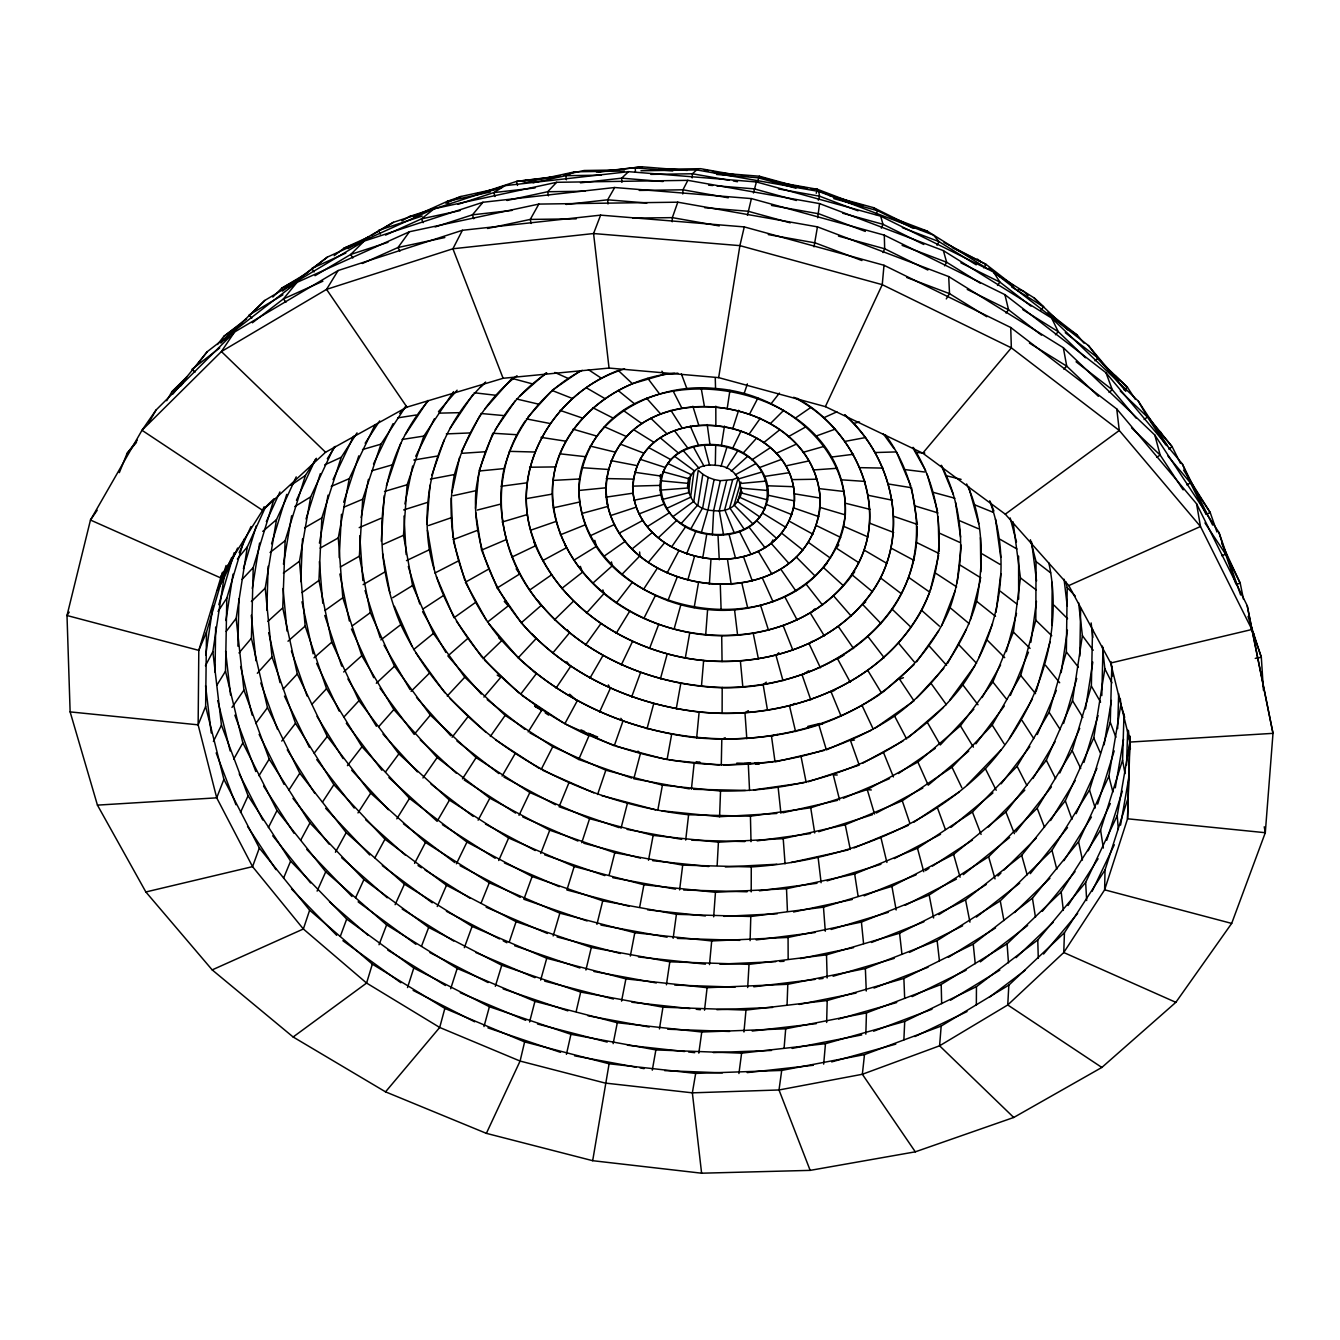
<?xml version="1.0" encoding="UTF-8"?>
<svg xmlns="http://www.w3.org/2000/svg" width="1340" height="1340" viewBox="0 0 1340 1340"><rect width="100%" height="100%" fill="white"/><g stroke="black" fill="none" stroke-linecap="round" stroke-linejoin="round"><path stroke-width="1.5" d="M751.204 891.904L751.271 866.947C837.5 861.335 923.294 830.264 985.369 768.658C1035.904 714.103 1064.613 636.969 1048.851 562.9M928.938 594.005C896.075 674.857 805.424 714.94 722.109 713.382L722.193 687.437C652.463 685.293 581.744 655.98 537.843 600.588M406.104 405.886L380.979 444.16L362.704 499.217L359.371 556.201L370.342 612.631L394.513 666.231L430.341 715.108L476.102 757.636L529.853 792.51L589.567 818.69L653.133 835.423L718.424 842.173L783.213 838.639L845.255 824.77L902.272 800.784L952.003 767.234L992.186 725.024L1020.728 675.427L1035.82 620.219L1036.054 561.577L1030.41 539.785M606.149 497.14C601.241 370.007 812.04 383.106 820.214 498.061C817.986 619.331 620.068 606.082 606.149 497.14L633.033 493.17C630.051 390.593 807.35 411.882 793.615 507.877C773.465 588.042 637.74 568.713 632.698 489.083M976.341 1005.05L976.458 986.659L1037.763 939.96L1085.651 882.424L1117.225 815.658L1129.922 741.958L1129.285 735.827M1051.833 625.462L1052.218 582.331M1130.156 736.196L1127.543 818.79L1104.629 889.827L1063.759 952.522L1007.747 1004.967L939.591 1045.803L862.357 1074.278L779.009 1089.973L692.361 1092.837L605.178 1083.072L520.087 1061.062L439.704 1027.462L366.591 983.058L303.359 928.989L252.556 866.645L216.712 797.836L198.136 724.84L198.806 650.369L222.44 572.247M1129.804 737L1127.543 818.79L1265.295 832.71L1273 733.349L1247.205 605.63L1196.57 503.79L1116.756 408.968L1010.728 327.496L883.998 265.27L744.269 226.912L600.621 215.137L462.401 230.296L338.116 270.529L234.534 332.052L156.093 409.973L141.99 430.274L90.467 520.037L67 615.512L70.132 711.892L97.435 805.122L145.859 891.971L212.189 969.892L293.142 1036.993L385.535 1091.849L486.37 1133.355L592.682 1160.691L701.607 1173.203L810.164 1170.373L915.304 1151.831L1013.727 1117.476L1101.849 1067.444L1175.85 1002.337L1231.678 923.411L1265.295 832.71L1264.24 826.763M1127.744 799.076L1105.014 870.012L1064.446 932.69L1008.836 985.135L941.183 1026.055L864.484 1054.613L781.706 1070.425L695.678 1073.407L609.097 1063.776L524.627 1041.9L444.846 1008.417L372.336 964.147L309.641 910.195L259.34 848.002L223.897 779.344L205.64 706.481L206.494 632.162L226.091 565.497M215.02 672.178L215.673 627.053M357.026 432.887L341.264 457.275L321.834 517.91L318.937 580.455L331.767 642.195L358.986 700.686L398.868 753.884L449.453 800.114L508.631 838.003L574.19 866.494L643.904 884.769L715.46 892.289L786.513 888.722L854.669 873.965L917.481 848.237L972.438 812.04L1017.094 766.279L1049.103 712.294L1066.355 651.927L1067.209 587.54L1065.702 581.577M1124.009 714.12L1122.568 760.132L1100.575 830.03L1061.179 891.921L1007.094 943.846L941.199 984.465L866.444 1012.923L785.692 1028.802L701.758 1032.018L617.305 1022.738L534.928 1001.349L457.191 968.451L386.623 924.901L325.737 871.787L277.012 810.516L242.858 742.913L225.505 671.223L226.812 598.126L244.483 538.714M660.352 478.665L660.436 474.544M1079.805 656.165L1080.643 608.092M715.309 465.349C679.447 460.692 679.749 510.021 713.651 510.607C749.529 515.331 749.311 465.901 715.309 465.349L715.694 444.679C642.48 439.369 644.222 529.501 712.394 534.794C785.676 540.372 784.285 449.888 715.694 444.679M1105.014 870.012L1104.629 889.827L1231.678 923.411M721.272 765.224L721.808 739.328L725.208 737.704M316.374 458.297L305.42 475.482L285.118 540.74L282.74 607.891L297.312 673.97L327.278 736.447L370.711 793.18L425.484 842.424L489.301 882.775L559.869 913.16L634.808 932.74L711.691 940.948L788.071 937.43L861.419 922.054L929.156 895.003L988.619 856.746L1037.16 808.171L1072.184 750.651L1091.363 686.063L1092.552 629.13M237.917 646.182L238.939 598.863M1101.815 695.577L1102.987 647.471M1111.798 666.131L1110.274 722.277L1089.487 790.064L1051.967 850.23L1000.26 900.865L937.129 940.596L865.372 968.552L787.803 984.297L707.101 987.697L625.897 978.887L546.737 958.268L472.099 926.409L404.429 884.166L346.206 832.626L299.791 773.197L267.498 707.671L251.417 638.242L253.227 567.557L274.097 498.715L263.109 509.468M826.646 1022.453L827.199 1000.528L903.88 978.434L973.242 944.114L1032.437 898.169L1078.549 841.704L1108.85 776.346L1120.893 704.405L1120.24 698.274M865.841 1034.145L866.444 1012.923M750.099 940.663L750.802 916.493L823.48 907.163L891.921 886.36L953.594 854.401L1005.904 811.973L1046.322 760.216L1072.503 700.703L1082.385 635.629L1078.583 602.682M1117.644 728.659L1118.666 693.634M266.811 610.152L268.151 566.217M672.211 221.77L672.345 217.633L677.789 202.189L817.45 226.862L948.703 276.576L1063.34 347.713L1154.812 435.048L1218.998 532.533L1240.622 594.994M1126.538 765.106L1127.677 730.149M1064.446 932.69L1063.759 952.522L1175.85 1002.337M787.066 1004.816L787.803 984.297M661.893 810.801L719.58 816.713L720.535 791.035C811.437 792.342 906.376 758.892 962.807 684.841C999.908 631.961 1012.32 562.113 989.724 500.909M300.763 581.61L302.505 538.965M903.88 1039.857L904.718 1021.432L976.458 986.659M682.764 193.965L682.965 189.794L687.839 180.347L819.544 203.596L943.377 250.63L1051.649 318.099L1138.313 401.163L1167.726 445.935M339.204 557.607L341.466 514.242M712.394 534.794L713.651 510.607L720.351 480.675L732.695 479.603L738.273 477.476L729.714 507.793L744.236 529.3M717.151 865.439L718.424 842.173M1008.836 985.135L1007.747 1004.967L1101.849 1067.444M747.687 987.53L749.043 964.365L826.512 954.85L899.575 933.226L965.554 899.844L1021.7 855.322L1065.3 800.784L1093.775 737.871L1104.863 668.811L1102.368 646.064M692.16 177.902L692.412 173.764L696.666 169.912L818.757 191.436L933.561 235.12L938.988 241.602L976.224 264.834M709.363 584.307L710.954 559.383M381.28 541.176L384.245 495.582M819.544 203.596L817.702 217.8M720.535 791.035L662.412 785.139L605.831 770.198L552.767 746.698L505.147 715.393L464.779 677.219L433.423 633.452L412.553 585.547L403.491 535.313L407.125 484.745L423.875 436.069L453.59 391.665M713.667 916.828L715.46 892.289M793.732 397.243C851.721 426.472 889.626 501.194 858.739 562.649C830.08 617.154 764.487 640.587 705.694 634.942L707.604 609.516C641.76 604.357 572.565 550.17 579.483 478.983C588.109 415.97 656.985 382.135 715.56 388.516C784.084 392.938 856.964 452.317 843.714 526.335C830.448 585.915 764.252 615.831 707.604 609.516M426.907 524.124L429.972 485.231M941.183 1026.055L939.591 1045.803L1013.727 1117.476M784.101 1048.081L785.692 1028.802M822.794 723.768L818.874 724.873C708.625 760.098 579.215 727.486 501.847 640.57C463.355 594.994 442.602 533.923 454.444 474.528C464.946 436.304 485.013 399.957 517.022 375.719M917.197 526.436C918.821 636.399 799.494 698.492 701.457 686.264L703.634 660.536C631.894 653.25 561.694 610.454 533.906 542.013M823.681 1064.128L825.474 1043.676L904.718 1021.432M883.998 265.27L882.256 284.666L825.373 406.623L718.659 377.629L609.047 368.065L503.103 378.282L406.941 407.125L325.57 452.25L262.606 510.339L220.128 577.657L90.467 520.037L97.184 510.272M703.634 660.536C771.405 667.102 846.997 640.453 880.514 577.909C908.151 523.538 889.643 454.779 845.088 415.35M475.516 508.48L478.799 473.12M709.496 964.599L711.691 940.948M743.951 1031.984L745.978 1010.092L827.199 1000.528M879.928 694.304C826.412 730.484 760.417 743.214 696.666 737.837L699.128 712.043C636.936 704.79 576.167 678.961 531.93 634.004M722.109 713.382C646.617 711.155 571.577 679.95 521.26 622.798L541.193 605.462C509.954 567.691 493.639 517.24 504.075 468.598C515.347 427.024 543.655 389.923 582.247 370.326M691.406 789.243L694.103 763.582L700.25 762.393L696.231 761.673M699.128 712.043C783.917 720.351 878.521 687.923 921.652 610.37C948 559.199 943.779 495.733 913.26 447.393M844.82 414.68C893.646 458.046 910.731 536.101 872.39 591.627C831.068 650.034 753.264 670.034 685.309 658.007C616.819 645.26 550.807 599.248 530.69 530.205C511.629 463.523 555.664 394.161 618.276 370.477L632.463 383.726L663.953 374.48L677.889 373.156M864.484 1054.613L862.357 1074.278L915.304 1151.831M957.062 582.917L961.283 545.162M688.542 477.81L687.386 488.028L660.134 490.139M685.695 840.08L688.609 814.754L750.433 816.194L810.717 807.785L867.248 789.595L917.867 762.041L960.412 725.811L992.856 681.993L1013.375 632.061L1020.444 577.909L1013.074 521.846M704.522 1010.193L707.101 987.697M854.686 571.694C798.74 651.86 675.494 653.066 603.955 593.62C567.339 563.453 544.191 514.476 555.447 466.923C565.715 428.398 596.35 398.868 632.463 383.726M580.203 731.087C678.476 778.674 802.426 777.669 894.584 716.062C933.511 687.587 963.36 647.94 976.592 601.275C983.727 562.298 984.012 520.356 966.643 483.941M690.569 474.678L688.425 492.752L662.278 499.502M578.796 490.474C589.851 336.005 851.386 368.902 845.322 514.895C824.318 659.23 583.034 628.008 578.796 490.474L605.613 487.827C615.278 364.145 824.284 390.442 820.181 507.441C805.089 618.092 626.551 602.799 607.12 502.399M679.598 889.911L682.697 865.138L751.271 866.947M996.039 612.263L1000.846 573.62M693.902 471.613L690.603 497.257L666.65 508.43M738.926 1073.524L741.606 1053.156L825.474 1043.676M673.149 938.301L676.415 914.316L750.802 916.493M1030.896 642.262L1036.473 601.392M781.706 1070.425L779.009 1089.973L810.164 1170.373M632.681 486.135C640.57 393.407 796.982 413.089 794.486 500.909C782.929 589.885 633.988 570.823 632.681 486.135L659.933 485.398C665.41 424.278 769.964 436.572 768.306 495.281C761.154 554.777 660.017 542.733 659.933 485.398M698.81 1053.123L701.758 1032.018M817.45 226.862L814.017 246.862M1061.179 672.646L1067.427 630.169M205.707 654.958L213.027 605.714M666.416 984.8L669.816 961.819L749.043 964.365M741.606 1053.156L655.88 1049.924L570.941 1034.296L489.401 1006.742L413.792 968.016L346.692 919.056L290.613 861.118L248.084 795.809L221.452 725.158L212.859 651.659L223.914 578.26L237.599 548.043M727.319 407.728L729.932 390.426M225.907 620.537L233.026 574.14M745.978 1010.092L662.948 1007.194L580.689 992.069L501.763 965.252L428.683 927.431L363.927 879.576L309.959 822.944L269.206 759.11L243.93 690.117L236.141 618.393L247.347 546.837L265.454 507.156M721.423 445.45L724.471 426.103M1085.484 708.91L1092.803 662.077M252.305 588.428L259.591 543.018M592.682 1160.691L609.097 1063.776M673.065 516.537L693.819 501.361L698.24 470.306L702.813 474.26L697.922 504.879L681.222 523.488M718.659 377.629L739.898 245.639L744.269 226.912M659.431 1028.919L662.948 1007.194M669.816 961.819L591.325 947.43L516.084 921.686L446.488 885.288L384.965 839.208L333.878 784.687L295.52 723.282L272.02 656.969L265.22 588.159L276.492 519.635L296.224 476.889M1104.11 744.856L1111.396 700.452M747.435 215.338L751.405 198.588L884.3 235.137L1004.916 294.649L1105.986 372.755L1182.316 463.908L1212.633 525.062M283.444 564.173L291.634 515.749M753.465 192.977L756.413 181.955L880.682 216.175L993.56 272.02L1088.381 345.502L1119.017 382.135M702.679 558.244L706.8 534.024M695.678 1073.407L692.361 1092.837L701.607 1173.203M1115.282 787.819L1123.556 739.178M676.415 914.316L602.732 900.832L532.131 876.527L466.956 842.073L409.487 798.406L361.984 746.765L326.541 688.693L305.168 626.082L299.473 561.259L310.679 496.855L334.096 446.974M757.435 181.838L759.395 176.227L803.464 188.354M694.137 607.656L698.458 582.816M1120.558 825.139L1128.799 777.786M685.309 658.007L689.748 632.748M652.295 1070.158L655.88 1049.924M319.423 543.135L328.032 495.163M702.813 474.26L708.173 477.375L702.73 507.659L690.77 528.982M676.248 708.843L680.804 683.383M667.035 759.763L671.658 734.32M682.697 865.138L614.775 852.743L549.752 830.197L489.837 798.171L437.175 757.569L393.843 709.58L361.8 655.696L342.805 597.757L338.283 537.909L349.254 478.648L375.166 424.579M657.773 810.382L662.412 785.139M648.51 860.247L653.133 835.423M639.716 906.946L643.904 884.769M361.13 517.575L368.433 479.335M630.319 956.073L634.808 932.74M621.559 1001.131L625.897 978.887M688.609 814.754C570.153 801.655 452.719 735.191 400.811 624.641C369.421 552.063 375.552 461.731 428.381 400.76M613.15 1043.642L617.305 1022.738M708.173 477.375L714.103 479.553L708.056 509.602L701.306 532.801M404.898 503.941L412.636 466.019M631.844 778.088L578.729 759.479L588.997 735.76C512.165 700.954 445.852 634.658 429.369 549.735C419.822 488.731 440.408 424.478 485.616 382.034M872.39 591.627L851.805 574.592C893.328 513.672 857.114 430.994 796.798 398.164M452.066 492.048L459.603 457.459M566.435 1054.329L570.941 1034.296M696.666 737.837C630.654 730.283 567.055 703.232 518.178 657.823L536.101 638.627C497.04 599.952 471.797 546.385 475.901 490.691C481.881 443.925 507.156 399.186 546.921 373.207M722.193 687.437C786.63 687.973 853.764 662.948 892.222 609.264C928.503 556.954 922.473 485.114 885.438 434.88M701.457 686.264C634.322 678.894 569.115 645.846 529.551 590.136C495.113 540.556 490.34 471.211 525.447 420.676M576.15 1011.566L580.689 992.069M524.627 1041.9L520.087 1061.062L486.37 1133.355M930.328 590.304L938.603 555.48M511.763 557.139L535.816 545.631C505.197 473.556 552.164 390.911 624.607 368.919M585.915 970.026L591.325 947.43M596.937 924.349L602.732 900.832M726.632 480.692L719.295 510.624L723.55 534.861M871.452 730.183L826.378 749.898L818.874 724.873C875.975 705.075 926.777 664.506 950.077 607.69C966.123 561.494 964.432 508.681 941.266 465.248M705.694 634.942C636.065 628.326 564.978 580.354 553.319 507.827C543.186 437.242 607.807 378.584 674.523 373.274M609.181 874.936L614.775 852.743M970.327 619.784L980.411 579.885M621.006 828.288L627.355 803.615M529.585 1021.968L534.928 1001.349M732.695 479.603L724.722 509.686L734.32 533.019M1006.323 651.642L1016.524 613.419M646.986 728.826L653.669 703.818M444.846 1008.417L439.704 1027.462L385.535 1091.849M483.991 1026.557L489.401 1006.742M660.419 678.844L667.219 653.97M540.656 980.093L546.737 958.268M674.037 629.231L680.871 604.692M816.244 193.261L817.35 189.275L857.818 204.685M1036.105 691.641L1050.074 641.726M687.705 580.404L694.522 556.418M818.355 200.179L819.494 196.176L818.757 191.436M1063.608 723.483L1076.74 678.492M218.805 604.725L234.182 552.666M553.152 935.94L559.869 913.16M740.869 482.031L734.069 505.046L752.896 523.89M243.394 568.746L256.275 525.816M372.336 964.147L366.591 983.058L293.142 1036.993M1083.943 762.443L1098.08 715.644M741.707 487.944L737.553 501.545L759.881 517.006M271.568 543.789L286.727 494.376M495.331 986.29L501.763 965.252M574.19 866.494L566.904 889.995L629.264 906.326M720.987 466.37L727.067 446.722M741.891 491.529L740.065 497.458L764.922 508.915M1097.678 804.101L1114.21 750.886M306.022 518.965L320.327 473.64M1106.756 840.264L1122.334 791.253M407.528 987.563L413.792 968.016M450.692 988.719L457.191 968.451M732.963 427.996L738.658 410.274M581.761 842.709L589.567 818.69M343.677 502.249L358.785 455.885M309.641 910.195L303.359 928.989L212.189 969.892M509.317 941.869L516.084 921.686M744.119 393.608L747.368 383.91M386.456 485.666L400.76 443.339M597.59 794.503L605.831 770.198M431.832 475.164L444.26 439.805M532.131 876.527L523.89 899.274L587.071 920.949M259.34 848.002L252.556 866.645L145.859 891.971M464.344 947.665L472.099 926.409M631.626 697.001L640.52 672.68M340.31 936.375L346.692 919.056M421.564 946.074L428.683 927.431M649.548 648.476L658.677 624.44M600.621 215.137L593.57 233.545L609.047 368.065M379.019 944.734L386.623 924.901M540.757 853.48L549.752 830.197M941.685 625.562L955.135 590.756M223.897 779.344L216.712 797.836L97.435 805.122M667.906 600.638L677.202 577.121M875.992 214.551L877.533 210.665L873.563 207.667L829.494 195.54M119.327 472.635L127.082 453.389L137.266 440.207M978.853 657.706L992.488 623.854M481.161 902.942L489.301 882.775M205.64 706.481L198.136 724.84L70.132 711.892M568.763 783.146L559.098 806.747L619.063 827.618M686.549 553.923L695.946 531.109M283.578 878.135L290.613 861.118M881.351 228.168L882.96 224.299L880.682 216.175M1010.394 695.41L1028.484 652.161M264.114 506.755L262.606 510.339L141.99 430.274L221.402 351.549L234.534 332.052M206.494 632.162L198.806 650.369L67 615.512L69.228 612.129M1037.311 734.471L1056.372 690.418M437.242 906.527L446.488 885.288M883.01 252.573L884.668 248.771L884.3 235.137M498.715 860.514L508.631 838.003M317.111 891.117L325.737 871.787M1059.823 772.996L1079.738 728.391M218.839 585.948L231.753 557.44M239.123 552.7L250.999 526.553M395.116 904.684L404.429 884.166M599.516 712.076L610.286 688.442L608.36 684.924M240.463 812.492L248.084 795.809M266.342 521.578L279.926 491.947M355.636 897.649L363.927 879.576M1076.137 813.665L1096.924 768.322M296.458 500.256L315.453 459.402M1088.197 850.766L1110.358 803.497M333.04 479.619L353.643 436.17M519.016 815.323L529.853 792.51M1092.117 891.335L1114.327 844.753M621.291 664.925L632.48 641.575M373.508 463.958L393.055 423.675M456.404 863.798L466.956 842.073M732.578 448.465L741.238 430.643M213.395 741.472L221.452 725.158M415.718 456.27L434.361 418.817M643.853 618.427L655.394 595.546M268.368 827.567L277.012 810.516M541.109 769.612L552.767 746.698M772.979 539.853L771.187 543.387L788.925 563.453M461.412 451.58L479.988 415.3M462.401 230.296L452.903 248.771L326.558 289.373L221.402 351.549L325.57 452.25M414.579 863.396L425.484 842.424M749.697 413.809L757.921 398.03M205.422 665.779L212.859 651.659M478.112 820.181L489.837 798.171M667.086 572.984L678.878 550.774M300.629 840.331L309.959 822.944M937.029 245.27L938.988 241.602L902.373 227.683M374.899 857.784L384.965 839.208M217.365 590.304L223.914 578.26M335.435 852.257L346.206 832.626M947.548 663.468L966.358 629.18M677.789 202.189L538.847 204.082L530.255 219.425L531.176 223.462M233.662 759.211L242.858 742.913M982.136 697.52L1000.611 664.925M751.405 198.588L614.692 187.516L607.656 199.811L608.008 203.965M944.583 265.839L946.643 262.255L943.377 250.63M148.79 422.686L156.093 409.973M166.696 400.727L171.838 391.783L186.695 377.026M589.885 678.241L602.883 655.679M502.098 776.094L514.895 754.018M449.453 800.114L437.125 821.319L388.885 777.585M1009.405 738.374L1032.403 699.011M1033.006 778.44L1055.032 741.774M616.166 633.334L629.7 611.241M338.116 270.529L326.558 289.373L406.941 407.125M258.988 775.726L269.206 759.11M946.275 298.921L949.524 293.644L948.703 276.576M1050.577 820.549L1075.166 780.651M216.929 685.125L225.505 671.223M396.808 818.841L409.487 798.406M528.161 731.958L541.879 709.999L534.627 706.08M1063.91 860.682L1091.43 816.998M327.328 458.716L335.234 446.387M462.468 778.875L476.102 757.636M1068.03 905.522L1098.08 858.722M288.887 790.114L299.791 773.197M357.981 812.911L370.711 793.18M365.15 443.222L379.672 420.911M643.468 589.449L657.421 568.026M726.381 468.347L737.871 450.692M322.521 802.057L333.878 784.687M983.744 267.866L986.039 264.365L944.03 242.557M218.035 611.425L226.812 598.126M405.434 434.394L427.929 400.459M556.033 688.14L570.589 666.482L566.77 661.759M449.805 428.767L472.986 394.463M231.971 707.419L243.93 690.117M495.197 429.805L515.331 400.694M671.558 546.988L685.846 526.419M422.954 777.971L437.175 757.569M490.34 736.464L505.147 715.393M997.496 285.453L999.875 282.087L993.56 272.02M749.194 433.976L760.299 418.264M916.644 661.776L938.62 630.771M585.513 645.026L600.772 623.82M538.847 204.082L409.437 231.753L398.047 247.481L362.336 263.494M950.026 699.748L975.386 665.009M385.568 771.857L398.868 753.884M255.689 723.533L267.498 707.671M975.889 743.851L1004.33 705.979M226.209 631.408L236.141 618.393M520.473 694.455L536.302 673.719L533.219 671.206M1006.038 313.058L1008.551 309.774L1004.916 294.649M347.428 765.659L361.984 746.765M172.893 394.044L207.198 351.716L297.028 282.388L409.437 231.753M180.85 385.836L183.345 382.587M198.404 363.09L207.198 351.716M616.35 602.95L632.229 582.431M1001.181 783.816L1029.84 746.665M217.516 344.514L223.797 336.39L246.594 318.769M281.752 741.07L295.52 723.282M452.099 737.251L467.71 717.084M314.163 753.197L327.278 736.447M771.17 403.625L779.411 393.106M1015.687 832.056L1051.414 786.881M1030.293 873.663L1067.528 827.584M838.807 544.911L836.244 548.094L858.739 562.649M237.364 558.998L247.347 546.837M1042.336 911.3L1075.032 871.637M297.028 282.388L283.41 298.921L252.389 322.789M552.599 653.233L569.332 633.016L567.239 629.666M827.467 562.767L823.48 567.591L843.396 585.714M648.342 562.314L664.69 542.65M430.341 715.108L414.211 734.404L379.974 688.224M614.692 187.516L482.953 202.273L472.451 214.819L435.131 226.963M1040.912 310.043L1043.575 306.843L1034.162 297.916L993.576 272.573M1043.575 954.047L1077.628 913.445M825.373 406.623L922.757 453.171L1011.348 347.847L1010.728 327.496M238.989 652.948L251.417 638.242M483.941 697.085L500.775 677.32L497.224 675.159M399.739 413.474L405.116 407.192M127.082 453.389L136.479 442.418M438.481 411.665L457.107 390.191M484.963 408.901L511.93 378.366L531.846 383.726M378.835 726.514L393.843 709.58M586.451 613.134L603.955 593.62L602.883 589.885M527.742 417.377L550.656 391.933M742.896 453.339L756.731 437.979M257.314 673.283L272.02 656.969M916.727 697.906L943.846 668.241M1055.468 334.766L1058.265 331.7L1051.649 318.099M343.995 716.933L358.986 700.686M283.209 689.078L297.312 673.97M447.225 696.03L464.779 677.219M242.088 579.433L253.227 567.557M311.818 704.371L326.541 688.693M973.828 709.229L940.278 744.956L927.598 722.813M687.839 180.347L556.653 182.307L547.675 191.737L506.972 200.481M966.977 785.207L1000.98 749.948M621.794 574.525L639.917 555.882L639.632 551.963M814.687 608.913L810.415 613.251L824.351 635.931M988.367 827.048L1024.832 790.131M220.832 343.074L264.801 300.428L364.195 241.083L482.953 202.273M224.718 340.26L229.173 335.838M238.084 326.993L242.54 322.572M251.434 313.711L264.801 300.428M272.807 297.045L281.685 288.234L306.776 273.243M411.078 691.373L429.102 673.484M770.366 423.608L783.732 410.325M364.195 241.083L350.712 254.449L315.034 275.705M997.982 875.992L1000.93 873.06M1003.895 870.146L1036.373 837.986M1063.776 369.086L1066.741 366.172L1063.34 347.713M554.509 619.8L573.353 601.342M1014.598 912.54L1049.94 878.286M251.384 601.526L265.22 588.159M483.003 658.727L501.847 640.57L498.832 638.007M778.841 652.731L776.011 655.461L783.012 680.703M1016.038 957.681L1053.173 922.356M756.413 181.955L628.527 171.671L621.659 178.17L580.438 182.826M658.325 537.742L676.951 520.171M376.305 683.266L394.513 666.231M171.838 391.783L186.227 378.366M1094.964 360.828L1097.979 358.014L1088.381 345.502M267.916 621.358L282.74 607.891M731.238 471.178L747.603 456.404M480.39 387.159L485.063 382.955M343.677 671.976L361.8 655.696M592.632 583.336L612.28 565.815L611.459 561.929M883.227 691.959L913.947 664.757M519.635 396.221L546.184 372.771M288 641.224L305.168 626.082M313.996 657.823L331.767 642.195M467.358 638.812L447.878 655.947L481.278 694.036M908.168 737.67L943.343 707.353M262.774 531.394L276.492 519.635M968.736 751.07L928.201 785.156L917.867 762.041M1109.068 392.402L1112.284 389.722L1105.986 372.755M812.258 641.291L809.142 643.87L820.432 667.806M950.948 827.417L992.974 792.928M413.574 649.615L433.423 633.452M632.245 548.814L652.53 532.365M1124.193 389.923L1127.443 387.293L1135.416 399.437M865.74 601.878L862.592 604.407L881.033 623.619M763.783 442.585L779.746 429.772M766.296 682.144L763.163 684.656L767.519 710.401M963.293 874.668L1009.623 837.517M556.653 182.307L434.177 208.739L421.514 218.856L385.552 235.103M561.628 588.578L582.498 572.214L580.354 566.368M976.374 917.113L1019.69 883.127M487.492 622.112L508.245 605.864L504.276 601.426M270.043 552.499L285.118 540.74M282.439 291.098L327.429 257.062L434.177 208.739M287.849 287.631L302.689 276.174M305.989 273.628L327.429 257.062M334.179 255.706L343.978 248.151L368.416 237.079M219.727 347.931L191.972 369.304L195.121 372.034M980.327 961.869L1027.629 925.505M380.861 639.917L400.811 624.641M989.372 997.245L1025.284 970.143M283.36 573.085L299.473 561.259M922.757 453.171L1005.285 514.175L1119.285 430.475L1116.756 408.968M223.797 336.39L238.419 325.67M352.219 625.897L370.342 612.631M1144.109 419.504L1147.476 417.075L1138.313 401.163M301.969 592.582L318.937 580.455M325.067 610.437L342.805 597.757M455.633 616.601L475.281 602.598M603.787 556.402L625.428 541.159M875.037 728.173L914.014 700.87L899.542 679.179L903.428 677.705M529.551 590.136L551.377 574.961M580.153 370.946L551.996 390.442L572.331 398.432M795.441 418.047L810.817 407.427M898.453 773.532L935.253 748.373M290.78 485.365L305.42 475.482M913.679 822.308L959.356 791.873M423.239 608.812L443.121 595.764M751.924 459.838L770.249 447.744M808.757 670.754L802.158 675.075L810.801 699.916M748.323 710.652L744.973 712.83L746.816 738.776M925.505 870.615L928.972 868.353M932.456 866.092L972.404 840.08M938.888 914.634L986.257 884.484M647.388 526.553L669.615 512.6M1168.698 449L1172.215 446.79L1180.439 463.372M1156.671 457.292L1160.189 455.097L1154.812 435.048M521.26 622.798L497.19 587.992L519.702 573.989L516.151 568.83M948.402 957.329L995.553 927.967M628.527 171.671L505.08 185.657L493.857 192.575L458.046 204.317M573.671 560.355L596.4 546.351L594.826 540.372M844.351 654.808L837.634 658.945L850.247 682.211M392.687 597.74L412.553 585.547M294.767 506.604L310.679 496.855M950.512 1000.21L999.808 970.126M347.998 248.603L393.441 222.289L505.08 185.657M354.48 245.572L368.651 237.113M372.185 234.986L377.495 231.82M381.046 229.693L393.441 222.289M401.883 220.949L409.002 216.695L432.468 209.007M282.924 294.834L249.039 315.034L251.786 318.116M363.14 584.642L384.379 572.247M304.632 527.826L321.834 517.91M340.377 566.954L359.371 556.201M320.159 548.11L338.283 537.909M488.262 569.349L465.365 582.23L486.487 620.286M788.356 436.689L806.161 426.69M281.685 288.234L299.557 278.368M862.876 763.113L902.993 741.003M735.358 474.762L755.827 463.59M542.733 560.589L566.267 547.842L564.726 543.99M619.499 533.019L642.932 520.356M1186.838 484.879L1190.473 482.919L1182.316 463.908M876.326 813.062L922.825 788.054M894.299 858.572L940.546 834.318M434.864 573.018L457.895 561.192M905.287 905.287L956.442 879.107M909.475 952.405L962.623 925.823M912.188 996.608L966.123 970.194M795.039 703.416L789.545 706.08L795.575 731.54M914.935 1036.557L967.028 1011.566M406.489 560.606L429.369 549.735M1206.469 514.259L1210.204 512.517L1183.572 470.055M590.22 535.799L614.558 524.459M324.665 464.896L341.264 457.275M776.078 453.406L796.077 444.26M413.541 216.645L447.376 201.318L460.994 196.477L501.679 187.667M445.935 203.295L460.994 196.477M345.821 253.076L311.751 268.469L314.096 271.903M823.614 417.829L836.897 411.832M834.904 690.234L831.101 691.943L841.135 716.247M322.873 281.216L283.41 298.921L285.973 302.187M1005.285 514.175L1068.784 585.58L1200.473 526.503L1196.57 503.79M382.888 544.492L403.491 535.313M331.265 486.403L349.254 478.648M359.204 527.625L381.029 518.295M624.457 171.034L574.944 171.805L565.765 175.691L533.102 182.759M497.19 587.992L481.579 550.104L505.867 539.769M843.43 798.255L889.576 778.59M343.693 507.24L362.704 499.217M854.049 847.919L908.436 825.34M864.166 895.857L916.074 874.852M560.355 534.844L585.312 524.811M639.247 513.856L664.205 504.041M871.519 942.472L923.913 921.803M873.998 988.066L928.067 967.229M452.97 539.685L477.241 530.439M1221.728 555.698L1225.631 554.224L1218.998 532.533M343.978 248.151L359.338 242.356M873.63 1031.214L931.987 1009.238M759.244 467.643L781.187 459.503M815.775 436.17L835.088 429.185M530.69 530.205L556.016 521.444M428.599 525.531L450.709 517.91M610.655 515.565L636.332 507.123M479.402 193.596L516.553 181.403L555.078 176.645M522.265 181.654L528.211 179.694M422.234 216.041L378.466 230.396L380.376 234.115M388.014 242.305L350.712 254.449L352.805 258M808.137 781.79L859.225 765.123L850.531 740.668L854.468 740.048M1236.25 584.424L1240.204 583.151L1221.829 543.588M818.707 831.721L872.541 814.653M403.675 509.92L427.091 502.534M827.098 880.882L880.916 864.3M777.468 734.37L771.488 736.179L775.039 761.941L824.402 750.367M831.185 929.457L888.286 912.339M384.513 491.445L407.125 484.745M502.081 522.047L527.474 514.493M738.541 478.916L762.159 471.948M362.52 449.553L380.979 444.16M833.078 976.24L894.266 958.385M371.917 470.708L391.531 465.064M802.861 452.401L824.184 446.337M838.656 1019.037L896.728 1002.521M831.688 1061.9L895.773 1044.128M581.744 513.521L607.841 506.419L605.613 487.827M477.258 510.071L500.49 504.142M853.982 423.356L859.493 421.966M807.752 726.414L819.963 723.5M1068.784 585.58L1110.693 663.015L1251.895 629.499L1247.205 605.63M782.929 812.76L837.55 800.349M453.088 495.7L475.901 490.691M553.319 507.827L579.567 502.031M791.186 862.474L848.254 849.929M524.074 182.81L574.944 171.805M476.973 193.714L497.19 189.325M551.779 177.517L559.869 175.758M563.906 174.887L584.139 170.498L617.405 169.996M490.239 192.039L447.376 201.318L448.8 205.204M460.173 210.548L421.514 218.856L423.122 222.691M785.542 465.968L808.59 460.994M793.582 911.987L852.307 899.475M444.83 237.548L398.047 247.481L399.889 251.216M487.542 228.487L530.255 219.425L576.233 218.839M800.416 958.602L853.547 947.648M634.256 500.189L660.922 494.845M799.176 1004.43L856.109 993.057M409.002 216.695L419.035 214.718M792.124 1048.416L861.754 1034.932M430.458 479.1L454.444 474.528M845.088 441.379L865.54 437.544M1255.245 658.392L1261.325 657.253L1248.043 616.467M526.184 498.647L552.298 494.092M687.236 170.431L641.877 166.797L598.427 172.106M413.842 460.022L436.857 456.136M402.067 439.486L423.875 436.069M397.746 417.862L416.103 415.015M764.554 476.437L789.059 472.702M753.599 789.93L804.151 782.728M757.184 840.85L810.6 833.547M501.143 486.269L526.871 482.836M759.428 890.815L816.998 883.278M831.269 457.091L853.513 454.26M756.196 939.909L815.122 932.506M753.8 986.793L814.921 979.44M818.991 978.937L823.078 978.451M752.226 1031.029L816.311 1023.643M596.417 171.956L641.877 166.797M555.447 176.981L516.553 181.403L517.508 185.456M535.079 187.935L493.857 192.575L494.963 196.561M511.964 210.43L472.451 214.819L473.74 218.772M566.049 204.434L607.656 199.811L646.902 203.01M747.201 1072.603L813.346 1065.266M504.075 468.598L479 471.027L492.819 433.239L516.721 434.713M740.685 483.472L766.363 481.06M813.229 469.971L836.998 468.296M755.743 764.185L759.445 763.917M462.501 453.272L484.644 451.798M744.236 763.549L750.467 763.163M754.638 762.895L758.792 762.644M723.349 765.106L772.962 762.058M719.58 816.713L776.815 813.464M553.018 480.407L579.483 478.983M725.292 866.947L776.832 864.25M723.935 916.342L777.25 913.763M719.848 964.13L775.743 961.668M779.88 961.484L784.017 961.299M446.32 433.909L469.335 432.971M716.9 1009.69L772.56 1007.462M713.349 1052.587L771.488 1050.459M875.255 452.535L896.41 451.915L910.764 485.867M439.118 413.139L458.782 412.687M791.739 479.636L816.747 479.218M659.012 169.343L700.602 168.689L735.426 174.837M640.956 170.783L696.666 169.912M601.057 175.155L565.765 175.691L566.385 179.794M650.888 174.384L692.412 173.764L729.312 180.264M585.144 191.201L547.675 191.737L548.428 195.791M639.247 190.431L682.965 189.794L728.273 197.801M632.648 218.119L672.345 217.633L719.279 225.924M529.585 467.225L555.447 466.923M860.28 467.66L883.01 468.095M736.766 763.13L750.969 763.432M755.023 763.499L759.077 763.582M606.25 478.564L633.217 479.134M837.232 775.006L833.279 774.922L839.577 799.896M693.483 789.294L745.392 790.416M691.825 840.23L744.889 841.554M509.267 451.345L534.292 452.016M683.685 890.011L747.1 891.787M677.303 938.419L739.697 940.345M674.74 985.084L735.174 987.111M767.602 485.784L793.548 486.705M667.688 1029.221L729.53 1031.465M664.657 1070.626L722.428 1072.871M841.285 479.804L865.322 481.429M581.627 467.66L608.042 469.452M714.036 172.592L759.395 176.227M658.677 169.008L664.891 169.493M727.034 174.485L731.188 174.82M741.539 175.657L747.754 176.143M672.764 170.934L635.277 167.919L635.411 172.106M716.498 174.451L758.139 177.785L795.943 188.203M663.066 181.52L621.659 178.17L621.894 182.34M708.609 185.188L712.746 185.523M716.9 185.858L754.169 188.856L796.429 200.498M704.74 207.717L748.105 211.251L790.282 222.842M916.912 452.468L924.818 453.138M741.656 488.229L768.256 490.541M871.318 789.964L867.248 789.595L874.534 814.017M480.909 413.491L503.471 415.551M660.319 480.725L687.52 483.305M669.045 759.981L719.262 765.023M652.664 860.682L708.743 866.528M647.589 909.826L705.409 915.957M638.443 956.944L705.426 964.147M631.927 1002.27L690.016 1008.601M696.231 1009.288L700.385 1009.74M627.422 1045.217L684.539 1051.532M688.609 1051.984L694.723 1052.671M559.618 453.774L585.212 456.655M819.075 488.614L844.116 491.495M474.159 392.754L495.147 395.2M905.137 469.62L924.617 471.998M634.624 472.266L661.307 476.119M540.975 437.343L565.497 441.145M888.772 484.058L911.569 487.743L917.398 524.442L894.115 516.453M794.469 493.824L820.214 498.061M778.44 182.424L817.35 189.275L811.219 188.856M704.22 169.979L708.341 170.716M712.461 171.436L716.565 172.156M720.686 172.893L730.97 174.702M788.59 184.853L807.115 188.119M733.399 180.984L737.503 181.721M778.506 188.94L819.494 196.176L858.035 210.832M771.522 205.439L818.874 213.797L865.339 231.418M768.272 234.584L815.222 242.892L861.938 260.546M714.103 479.553L720.351 480.675M689.346 788.875L633.803 778.774L640.353 753.834L637.974 751.104M627.07 829.393L681.658 839.343M612.732 877.683L675.544 889.157M600.957 925.086L667.136 937.196M593.955 971.5L656.349 982.957M587.958 1015.77L649.23 1027.043M574.609 1055.836L635.931 1067.143M640.018 1067.896L644.105 1068.65M611.006 460.592L636.902 465.617M526.385 418.884L549.601 423.423M868.605 495.381L892.474 500.239M768.306 495.281L794.486 500.909M516.52 398.985L538.178 404.06M919.893 229.358L927.179 231.066L988.284 269.273M590.22 446.069L615.094 452.116M947.229 475.968L961.098 479.352M845.456 503.237L870.112 509.384M537.541 1024.028L607.188 1042.084M557.105 936.962L620.42 953.494M544.71 981.148L613.469 999.02M583.788 843.245L640.419 858.119M616.216 746.313L665.092 759.261M601.61 795.558L655.763 809.846M741.456 492.953L767.753 499.971M933.628 492.467L954.901 498.245M662.865 471.68L688.844 478.765M760.182 177.148L790.365 185.456M842.693 199.878L862.809 205.422M833.748 198.605L877.533 210.665L913.076 228.252M842.709 213.227L882.96 224.299L923.779 244.483M838.488 236.091L884.668 248.771L927.85 270.027M573.018 429.152L596.601 436.053M820.181 507.441L845.322 514.895M915.655 506.101L938.067 512.935M640.034 459.235L665.009 467.425M487.928 1027.88L560.556 1052.352M503.17 988.937L567.858 1010.863M514.627 945.722L579.969 967.999M560.087 410.392L582.146 417.963M544.643 854.819L604.792 875.606M793.615 507.877L818.958 516.67M580.354 730.836L597.64 736.916M906.694 277.464L949.524 293.644L986.809 316.726M890.564 217.147L927.179 231.066M817.283 190.314L844.384 200.632M898.604 221.251L910.212 225.673M902.122 245.371L946.643 262.255L980.311 283.209M1018.467 289.239L1023.509 291.199L1027.981 295.487M620.286 444.076L644.004 453.205M869.844 523.253L893.696 532.482M766.631 504.527L791.873 514.66M975.269 505.063L992.923 512.215M460.307 992.773L525.732 1020.343M959.658 520.741L978.434 528.731M475.784 952.522L534.928 977.664M486.169 907.23L547.407 933.477M504.409 862.96L559.316 886.712M843.714 526.335L867.818 536.854M522.818 816.981L577.959 841.051M542.985 770.45L593.821 792.844M580.957 729.881L584.776 731.59M588.612 733.281L594.34 735.844M554.827 372.47L567.691 378.198M604.306 426.706L626.534 436.589M939.876 533.354L959.691 542.365M667.672 463.406L691.273 474.628M816.562 525.649L840.666 537.441M916.778 542.583L939.072 553.537M967.262 289.44L1008.551 309.774L1041.481 335.151M873.563 207.667L914.349 227.867M952.355 247.699L986.039 264.365L1013.744 285.856M960.897 262.824L999.875 282.087L1030.946 306.123M592.766 407.695L613.268 418.147M413.122 990.411L474.661 1021.8M429.939 952.623L488.062 982.555M446.404 911.3L499.535 938.938M503.204 940.831L506.855 942.74M460.056 865.707L520.255 897.348M485.482 824.1L535.23 850.548M891.234 548.194L913.88 560.321M503.941 777.083L555.413 804.77M529.97 732.947L578.729 759.479M648.728 447.594L670.871 459.67M534.677 706.214L538.328 708.207M789.277 521.193L813.062 534.258M999.992 539.266L1016.909 548.981M586.2 387.712L604.775 398.483M982.187 553.889L1000.059 564.425M864.099 550.037L886.812 563.386M387.762 950.094L445.45 985.503M960.462 565.312L980.913 577.892M762.661 513.086L785.86 527.391M1029.438 343.09L1066.741 366.172L1098.381 396.288M402.218 909.09L453.691 941.049M1022.839 309.657L1058.265 331.7L1085.484 357.747M633.77 429.755L654.205 442.485M1011.667 286.944L1043.575 306.843M418.03 865.573L421.497 867.75M424.964 869.928L470.022 898.236M442.401 824.669L495.197 858.27M464.176 779.981L515.582 813.112M935.705 573.235L956.626 586.886M495.599 739.898L539.35 768.473M588.411 369.673L601.576 378.349M522.181 695.594L563.085 722.679M534.894 706.029L541.762 710.585M545.196 712.863L548.646 715.125M1064.898 326.893L1077.326 335.134L1083.993 343.124M908.755 577.456L929.86 592.246M623.368 410.476L641.91 423.641M808.489 542.432L830.482 558.177M342.906 940.714L400.894 982.756M674.556 456.27L694.74 471.077M358.115 901.87L415.903 944.315M382.319 865.674L432.25 902.808M403.441 823.832L454.746 862.541M880.514 577.909L901.502 593.838M1020.444 577.909L1036.272 589.969M431.061 784.168L473.238 816.445M1076.07 361.8L1112.284 389.722L1136.136 418.164M1000.327 591.258L1017.127 604.206M1065.283 332.705L1097.979 358.014L1125.818 391.314M1036.054 561.577L1050.66 572.867M1047.98 312.387L1077.326 335.134M977.396 259.072L980.696 261.635M988.953 268.034L1000.511 276.978M456.94 741.02L498.882 773.599M487.224 699.681L524.878 729.379M976.592 601.275L995.52 616.333M781.672 533.186L802.894 550.07M618.058 390.459L634.507 403.809M950.077 607.69L969.323 623.77M660.352 437.912L678.677 453.238M329.506 901.837L368.182 935.353M341.717 857.784L387.26 897.783M921.652 610.37L939.441 626.182M756.614 520.624L776.764 538.546M365.619 819.728L405.4 855.205M569.634 694.204L577.172 700.971L564.793 723.801L614.256 745.811L622.865 721.389L620.856 718.324M420.257 739.965L456.438 773.314M450.19 698.827L485.884 732.277M1131.546 427.845L1160.189 455.097L1183.153 489.87M484.51 660.151L518.965 693.031M1120.257 391.029L1147.476 417.075L1165.733 444.83M892.222 609.264L911.217 627.438M1034.162 297.916L1067.544 329.841M1097.494 358.567L1127.443 387.293L1114.98 375.435L1118.431 380.661M650.871 418.315L667.119 433.942M1035.82 620.219L1051.749 635.746M1013.375 632.061L1030.058 648.393M1054.044 605.228L1067.561 618.712M987.563 640.453L1004.715 657.672M796.345 557.105L815.306 576.25M291.534 888.99L336.692 935.32M306.76 849.426L351.984 896.51M959.256 645.177L976.592 663.35M1067.209 587.54L1075.333 596.116M325.637 808.305L369.723 854.97M351.666 770.215L388.349 809.729M382.972 734.102L417.444 771.907M929.34 646.131L946.559 665.277M683.199 450.608L699.095 468.28M646.567 398.215L660.57 413.876M416.539 697.487L450.743 735.727M833.614 595.931L851.218 616.115M488.832 623.653L518.178 657.823M1167.944 456.069L1190.473 482.919L1206.134 514.476M1148.33 417.192L1172.215 446.79L1151.01 421.43M898.688 643.301L914.198 661.86M1045.518 665.31L1059.689 682.764M1020.728 675.427L1035.552 693.651M272.724 835.775L310.595 882.976M992.856 681.993L1006.775 699.463M1066.355 651.927L1078.382 667.186M292.941 798.339L329.003 844.1M806.06 584.056L822.576 605.144M748.742 526.804L765.006 547.675M316.726 759.579L354.229 808.07M868.102 636.751L884.232 657.789M674.405 430.626L688.073 448.414M962.807 684.841L978.016 704.773M346.306 723.282L381.9 770.249M647.823 378.382L659.414 393.776M1082.385 635.629L1093.206 650.269M415.97 652.932L444.813 692.713M883.177 433.657L893.998 448.599M931.4 683.886L946.392 704.706M456.421 621.174L481.797 657.019M838.421 626.668L853.58 648.56M780.718 569.081L795.86 590.957M1204.962 522.918L1225.631 554.224L1235.731 583.386M1190.825 483.02L1210.204 512.517L1216.971 532.03M247.565 826.445L275.973 869.66M1022.035 720.468L1033.76 738.558M263.611 786.128L294.063 833.329M1049.103 712.294L1060.225 729.58M670.871 410.341L682.16 427.996M992.186 725.024L1004.129 743.834M287.246 749.78L314.766 793.33M1072.503 700.703L1082.854 717.419M316.994 716.364L343.09 758.607M661.943 371.18L663.953 374.48M960.412 725.811L973.409 747.134M868.019 670.804L881.687 693.316M347.897 678.978L376.406 726.297M758.273 551.36L771.807 573.905M383.994 645.227L410.04 689.597M1091.363 686.063L1100.592 702.16M422.603 611.677L445.852 652.413M912.674 447.526L925.572 470.474M693.249 446.689L704.12 466.32M784.821 596.87L797.267 620.202M894.584 716.062L906.644 738.993M239.24 773.934L262.791 820.047M1017.094 766.279L1026.875 785.441M672.898 390.56L681.675 407.779M739.412 531.377L751.087 554.408M1104.863 668.811L1111.949 682.831M1046.322 760.216L1055.585 778.59M985.369 768.658L996.206 790.282M259.123 734.387L284.097 784.403M1223.638 549.735L1240.204 583.151L1243.52 599.365M1160.323 431.53L1162.165 435.249M284.465 696.096L309.406 747.402M1072.184 750.651L1080.727 768.473M952.003 767.234L961.835 787.753M862.156 705.694L873.345 729.362M316.592 663.333L339.154 711.071M351.432 628.979L373.726 677.655M762.293 577.892L773.029 601.744M394.379 606.3L411.899 645.846M1093.775 737.871L1100.442 753.147M690.268 426.103L698.659 445.433M436.455 576.753L454.009 617.757M941.434 465.667L953.309 494.41M990.042 501.428L993.912 511.009M883.764 753.13L893.428 776.949M783.264 625.931L792.979 650.386M1005.904 811.973L1014.413 833.681M503.103 378.282L452.903 248.771L593.57 233.545L739.898 245.639L882.256 284.666L1011.348 347.847L1119.285 430.475L1200.473 526.503L1251.895 629.499L1273 733.349L1130.106 742.058L1110.693 663.015M1037.16 808.171L1044.513 827.299M972.438 812.04L981.081 834.435M216.159 752.879L235.957 804.737M681.373 373.927L686.867 388.583M1110.274 722.277L1115.885 737.285M234.852 715.192L255.806 771.555M937.615 808.305L945.387 829.477M743.516 556.803L752.293 581.007M1065.3 800.784L1072 819.377M260.798 682.965L277.564 729.446M1251.225 628.091L1261.325 657.253L1263.436 690.318M291.4 651.006L307.078 696.013M902.272 800.784L909.642 822.593M324.766 615.479L341.717 666.131M365.033 590.555L380.242 637.941M1089.487 790.064L1095.199 808.02M760.634 605.546L768.557 630.386M692.864 406.238L698.659 424.947M408.298 566.519L419.772 603.988M1120.893 704.405L1124.679 717.386M453.54 541.611L464.812 580.304M988.619 856.746L995.034 878.906M953.594 854.401L960.093 877.231M927.113 474.176L937.531 510.992M1021.7 855.322L1027.177 874.886M968.636 486.655L978.719 523.672M729.01 534.174L735.627 558.512M917.481 848.237L923.763 871.737M1010.159 517.927L1016.49 541.946M704.237 444.679L709.597 465.332M1108.85 776.346L1112.887 792.024M1051.967 850.23L1056.808 869.258M217.767 700.669L230.162 750.953M881.1 838.321L886.896 862.457M240.614 666.533L252.104 715.024M741.874 583.218L747.77 608.243M268.687 632.698L279.993 682.613M301.986 601.794L313.125 653.819M1078.549 841.704L1082.452 860.079M845.255 824.77L850.297 849.476M753.281 633.535L758.423 659.012M339.891 574.039L349.338 620.99M801.136 757L806.178 782.443M965.554 899.844L969.942 922.154M929.156 895.003L933.611 917.984M382.553 553.554L389.873 592.598M1000.26 900.865L1003.928 920.563M1122.568 760.132L1125.014 773.683M891.921 886.36L896.159 909.977M701.138 387.913L704.287 405.702M427.46 530.238L434.16 568.947M1032.437 898.169L1035.485 917.314M810.717 807.785L814.72 832.978M475.633 512.55L481.579 550.104M1100.575 830.03L1103.339 848.053M854.669 873.965L858.086 896.159M955.504 502.332L960.596 537.055M727.519 559.517L731.188 584.508M995.52 518.999L1000.746 557.39M707.219 424.562L709.932 444.428M1031.616 542.013L1036.557 580.923M734.555 609.801L737.62 635.344M205.556 685.745L211.251 732.997M1064.061 579.215L1067.209 605.764M818.187 857.985L821.119 882.742M1061.179 891.921L1063.34 910.413M937.129 940.596L939.424 960.763M1091.145 622.949L1092.77 637.421M899.575 933.226L901.921 953.996M225.622 651.29L230.547 694.957M1111.044 661.608L1112.602 676.03M778.172 787.635L780.902 813.229M1128.431 730.451L1130.374 748.96M251.284 615.294L256.024 660.855M973.242 944.114L975.235 963.678M861.419 922.054L863.563 943.578M740.384 661.056L742.829 686.901M283.075 588.478L287.045 631.09M1129.922 741.958L1130.273 745.827M319.372 561.611L322.772 603.251M1117.225 815.658L1118.314 829.494M823.48 907.163L825.289 931.216M783.213 838.639L785.072 863.814M1007.094 943.846L1008.467 962.84M359.757 535.766L362.855 580.555M1254.139 634.038L1254.408 638.192M1085.651 882.424L1086.673 900.514M404.01 516L406.154 554.525M717.989 535.062L719.262 559.802M748.34 764.688L749.546 790.516M786.513 888.722L787.434 911.234M451.262 498.195L452.887 537.608M903.88 978.434L904.668 998.267M865.372 968.552L866.276 991.03M720.3 584.877L721.121 610.236M715.259 378.182L715.56 388.516M1037.763 939.96L1038.282 958.251M826.512 954.85L827.149 977.966M938.168 516.989L939.022 551.51M941.199 984.465L941.668 1003.66M750.433 816.194L751.02 841.704M721.707 635.813L722.059 661.575M980.411 537.591L980.847 571.845M788.071 937.43L788.155 959.155M715.811 406.204L715.861 424.947M1018.601 556.117L1018.651 599.215"/></g></svg>
